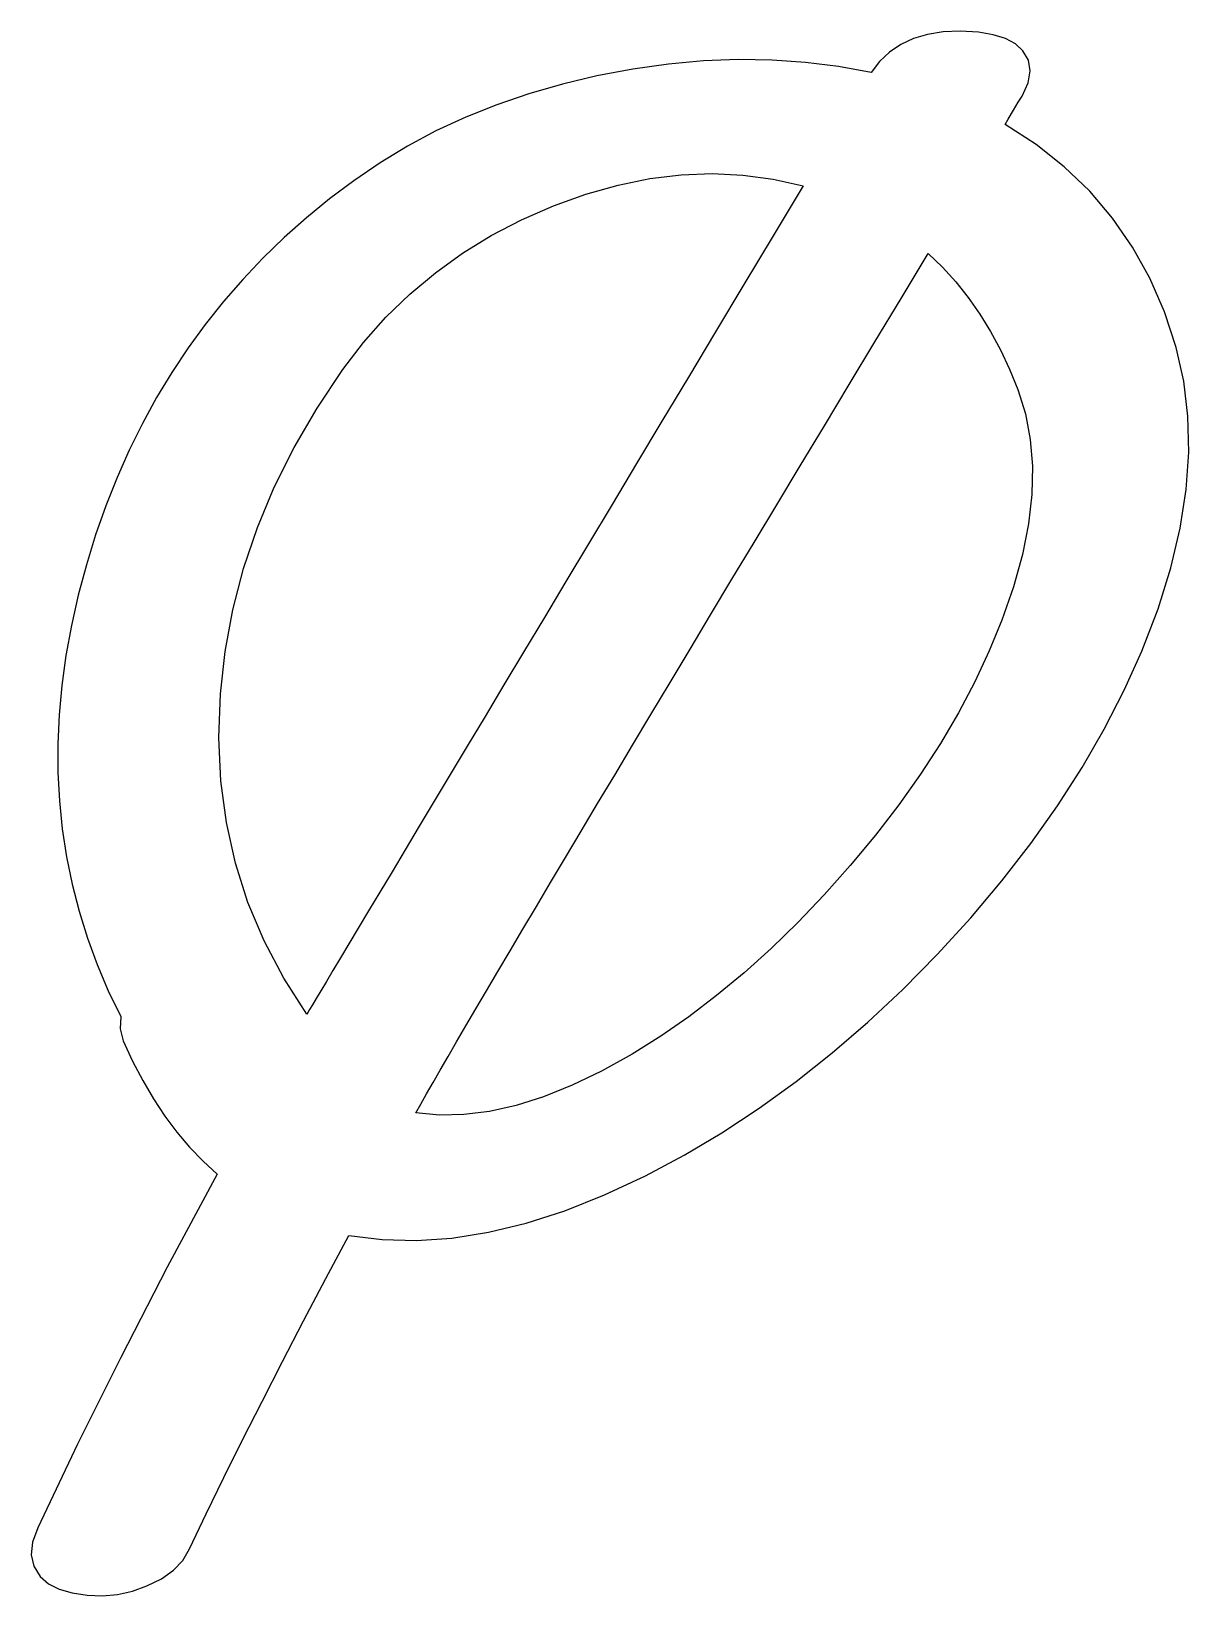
# Model space of a CAD drawing. Extents: x -0.7 to 18.4, y -5.7 to 20.2.
import ezdxf

# ---------------------------------------------------------------- set-up
doc = ezdxf.new("R2010")
doc.units = 0
doc.layers.get('0').update_dxf_attribs({"linetype": 'CONTINUOUS'})

msp = doc.modelspace()

# ---------------------------------------------------------------- linework, layer by layer
at = {"color": 0}
for p, q in [((13.6714, 19.9787), (13.4843, 19.8525)), ((13.8819, 20.0764), (13.6714, 19.9787)), ((14.1158, 20.1454), (13.8819, 20.0764)), ((14.3732, 20.1858), (14.1158, 20.1454)), ((14.654, 20.1975), (14.3732, 20.1858)), ((14.9583, 20.1806), (14.654, 20.1975)), ((15.2022, 20.1407), (14.9583, 20.1806)), ((15.4063, 20.0764), (15.2022, 20.1407)), ((15.5703, 19.9879), (15.4063, 20.0764)), ((15.6944, 19.875), (15.5703, 19.9879)), ((10.4038, 19.7071), (9.82374, 19.6546)), ((10.9756, 19.7292), (10.4038, 19.7071)), ((11.5392, 19.721), (10.9756, 19.7292)), ((12.0946, 19.6824), (11.5392, 19.721)), ((13.3208, 19.6975), (13.1806, 19.5139)), ((13.4843, 19.8525), (13.3208, 19.6975)), ((15.7874, 19.7188), (15.6944, 19.875)), ((15.816, 19.5417), (15.7874, 19.7188)), ((8.63889, 19.4583), (8.06549, 19.3218)), ((9.2354, 19.5717), (8.63889, 19.4583)), ((9.82374, 19.6546), (9.2354, 19.5717)), ((12.6417, 19.6133), (12.0946, 19.6824)), ((13.1806, 19.5139), (12.6417, 19.6133)), ((15.7804, 19.3438), (15.816, 19.5417)), ((8.06549, 19.3218), (7.5121, 19.1624)), ((15.6806, 19.125), (15.7804, 19.3438)), ((6.97868, 18.9799), (6.46522, 18.7743)), ((7.5121, 19.1624), (6.97868, 18.9799)), ((15.5417, 18.8889), (15.6181, 19.0243)), ((15.6181, 19.0243), (15.6806, 19.125)), ((6.46522, 18.7743), (5.97174, 18.5458)), ((15.4028, 18.6528), (15.4514, 18.7396)), ((15.4514, 18.7396), (15.5417, 18.8889)), ((5.97174, 18.5458), (5.49821, 18.2943)), ((15.915, 18.3217), (15.4028, 18.6528)), ((5.49821, 18.2943), (5.04465, 18.0197)), ((16.3819, 17.9532), (15.915, 18.3217)), ((5.04465, 18.0197), (4.61111, 17.7222)), ((16.8039, 17.5474), (16.3819, 17.9532)), ((4.61111, 17.7222), (4.20969, 17.4207)), ((8.45524, 17.4992), (8.98779, 17.6493)), ((8.98779, 17.6493), (9.51426, 17.7561)), ((9.51426, 17.7561), (10.0347, 17.8194)), ((10.0347, 17.8194), (10.549, 17.8394)), ((10.549, 17.8394), (11.0572, 17.816)), ((11.0572, 17.816), (11.5594, 17.7492)), ((12.0556, 17.6389), (11.5564, 16.8065)), ((11.5594, 17.7492), (12.0556, 17.6389)), ((4.20969, 17.4207), (3.82487, 17.1064)), ((7.91667, 17.3056), (8.45524, 17.4992)), ((17.1806, 17.1042), (16.8039, 17.5474)), ((3.82487, 17.1064), (3.45665, 16.7793)), ((7.38818, 17.0749), (7.91667, 17.3056)), ((6.88624, 16.8135), (7.38818, 17.0749)), ((17.5122, 16.6238), (17.1806, 17.1042)), ((3.45665, 16.7793), (3.10504, 16.4393)), ((6.41075, 16.5211), (6.88624, 16.8135)), ((11.5564, 16.8065), (11.0729, 16)), ((17.7986, 16.106), (17.5122, 16.6238)), ((3.10504, 16.4393), (2.77001, 16.0865)), ((5.96175, 16.1979), (6.41075, 16.5211)), ((13.6777, 15.7726), (14.125, 16.5139)), ((14.125, 16.5139), (14.3608, 16.2874)), ((2.77001, 16.0865), (2.45161, 15.721)), ((5.53922, 15.844), (5.96175, 16.1979)), ((14.3608, 16.2874), (14.5825, 16.0451)), ((18.04, 15.5508), (17.7986, 16.106)), ((5.14318, 15.4593), (5.53922, 15.844)), ((11.0729, 16), (10.605, 15.2197)), ((14.5825, 16.0451), (14.7897, 15.7874)), ((2.45161, 15.721), (2.14979, 15.3426)), ((13.2422, 15.0504), (13.6777, 15.7726)), ((14.7897, 15.7874), (14.9826, 15.5139)), ((18.2361, 14.9583), (18.04, 15.5508)), ((2.14979, 15.3426), (1.86458, 14.9514)), ((4.7736, 15.0436), (5.14318, 15.4593)), ((14.9826, 15.5139), (15.1612, 15.2249)), ((4.43056, 14.5972), (4.7736, 15.0436)), ((10.605, 15.2197), (10.1528, 14.4653)), ((12.8185, 14.3474), (13.2422, 15.0504)), ((15.1612, 15.2249), (15.3254, 14.9201)), ((1.86458, 14.9514), (1.59592, 14.5475)), ((15.3254, 14.9201), (15.4754, 14.5999)), ((18.3608, 14.3999), (18.2361, 14.9583)), ((1.59592, 14.5475), (1.34391, 14.1307)), ((4.00087, 13.9542), (4.43056, 14.5972)), ((15.4754, 14.5999), (15.6111, 14.2639)), ((10.1528, 14.4653), (9.71615, 13.737)), ((12.4064, 13.6634), (12.8185, 14.3474)), ((15.6111, 14.2639), (15.7376, 13.8609)), ((18.4296, 13.8212), (18.3608, 14.3999)), ((1.34391, 14.1307), (1.10851, 13.7011)), ((3.62153, 13.303), (4.00087, 13.9542)), ((9.71615, 13.737), (9.29514, 13.0348)), ((15.7376, 13.8609), (15.8186, 13.4367)), ((18.4425, 13.2227), (18.4296, 13.8212)), ((1.10851, 13.7011), (0.889703, 13.2587)), ((12.0062, 12.9986), (12.4064, 13.6634)), ((0.889703, 13.2587), (0.6875, 12.8035)), ((3.29254, 12.6434), (3.62153, 13.303)), ((15.8186, 13.4367), (15.8539, 12.9912)), ((18.3993, 12.6042), (18.4425, 13.2227)), ((9.29514, 13.0348), (8.88976, 12.3586)), ((11.6176, 12.3529), (12.0062, 12.9986)), ((15.8539, 12.9912), (15.8438, 12.5244)), ((0.6875, 12.8035), (0.501899, 12.3356)), ((3.01389, 11.9757), (3.29254, 12.6434)), ((15.8438, 12.5244), (15.7879, 12.0363)), ((18.3001, 11.9658), (18.3993, 12.6042)), ((0.501899, 12.3356), (0.3329, 11.8548)), ((8.88976, 12.3586), (8.5, 11.7084)), ((11.2409, 11.7264), (11.6176, 12.3529)), ((2.7856, 11.2997), (3.01389, 11.9757)), ((15.7879, 12.0363), (15.6865, 11.527)), ((18.145, 11.3073), (18.3001, 11.9658)), ((0.3329, 11.8548), (0.180556, 11.3611)), ((8.5, 11.7084), (8.12587, 11.0842)), ((10.8758, 11.1189), (11.2409, 11.7264)), ((15.6865, 11.527), (15.5397, 10.9964)), ((0.180556, 11.3611), (0.044379, 10.8533)), ((2.60764, 10.6155), (2.7856, 11.2997)), ((17.9337, 10.629), (18.145, 11.3073)), ((8.12587, 11.0842), (7.76736, 10.4862)), ((10.5226, 10.5307), (10.8758, 11.1189)), ((15.5397, 10.9964), (15.3472, 10.4444)), ((0.044379, 10.8533), (-0.068848, 10.3509)), ((17.6667, 9.93056), (17.9337, 10.629)), ((2.48004, 9.92296), (2.60764, 10.6155)), ((7.76736, 10.4862), (7.42449, 9.91411)), ((10.181, 9.96143), (10.5226, 10.5307)), ((15.3472, 10.4444), (15.1378, 9.93121)), ((-0.068848, 10.3509), (-0.159179, 9.85379)), ((-0.159179, 9.85379), (-0.226617, 9.36199)), ((2.40278, 9.22222), (2.48004, 9.92296)), ((7.42449, 9.91411), (7.09722, 9.36811)), ((9.85124, 9.4114), (10.181, 9.96143)), ((15.1378, 9.93121), (14.8985, 9.41928)), ((17.3736, 9.28088), (17.6667, 9.93056)), ((-0.226617, 9.36199), (-0.271158, 8.87549)), ((7.09722, 9.36811), (6.7856, 8.84814)), ((9.53315, 8.88043), (9.85124, 9.4114)), ((14.8985, 9.41928), (14.6292, 8.90864)), ((2.37646, 8.49224), (2.40278, 9.22222)), ((17.0433, 8.63721), (17.3736, 9.28088)), ((-0.271158, 8.87549), (-0.292806, 8.39432)), ((6.7856, 8.84814), (6.48958, 8.35422)), ((9.22689, 8.36865), (9.53315, 8.88043)), ((14.6292, 8.90864), (14.3299, 8.39931)), ((16.6757, 7.99963), (17.0433, 8.63721)), ((-0.292806, 8.39432), (-0.291558, 7.91846)), ((2.40881, 7.78131), (2.37646, 8.49224)), ((6.48958, 8.35422), (6.20921, 7.88633)), ((8.93229, 7.87592), (9.22689, 8.36865)), ((14.3299, 8.39931), (14.0006, 7.89133)), ((-0.291558, 7.91846), (-0.267415, 7.44792)), ((2.49972, 7.08946), (2.40881, 7.78131)), ((6.20921, 7.88633), (5.94444, 7.44444)), ((8.64953, 7.4024), (8.93229, 7.87592)), ((14.0006, 7.89133), (13.6414, 7.3846)), ((16.2708, 7.36811), (16.6757, 7.99963)), ((-0.267415, 7.44792), (-0.220378, 6.98269)), ((5.94444, 7.44444), (5.69526, 7.02865)), ((8.37842, 6.94792), (8.64953, 7.4024)), ((13.6414, 7.3846), (13.2523, 6.87918)), ((15.8285, 6.74268), (16.2708, 7.36811)), ((2.64931, 6.41672), (2.49972, 7.08946)), ((5.69526, 7.02865), (5.46175, 6.63889)), ((-0.220378, 6.98269), (-0.150444, 6.52279)), ((8.11914, 6.51264), (8.37842, 6.94792)), ((13.2523, 6.87918), (12.8333, 6.375)), ((15.3489, 6.12332), (15.8285, 6.74268)), ((-0.150444, 6.52279), (-0.057617, 6.06819)), ((5.46175, 6.63889), (5.24387, 6.27518)), ((7.87153, 6.09646), (8.11914, 6.51264)), ((2.85742, 5.76307), (2.64931, 6.41672)), ((5.24387, 6.27518), (5.04161, 5.9375)), ((12.8333, 6.375), (12.4032, 5.89176)), ((-0.057617, 6.06819), (0.058105, 5.61893)), ((7.63574, 5.69938), (7.87153, 6.09646)), ((14.8319, 5.51004), (15.3489, 6.12332)), ((3.12414, 5.12853), (2.85742, 5.76307)), ((5.04161, 5.9375), (4.85499, 5.62587)), ((12.4032, 5.89176), (11.967, 5.43494)), ((0.058105, 5.61893), (0.196724, 5.17497)), ((4.85499, 5.62587), (4.68397, 5.34028)), ((7.41163, 5.32146), (7.63574, 5.69938)), ((14.2778, 4.90278), (14.8319, 5.51004)), ((4.68397, 5.34028), (4.5286, 5.08074)), ((7.19933, 4.96262), (7.41163, 5.32146)), ((11.967, 5.43494), (11.5247, 5.00461)), ((0.196724, 5.17497), (0.358236, 4.73633)), ((3.44943, 4.51307), (3.12414, 5.12853)), ((4.5286, 5.08074), (4.38883, 4.84722)), ((6.99869, 4.62294), (7.19933, 4.96262)), ((11.5247, 5.00461), (11.0763, 4.60075)), ((0.358236, 4.73633), (0.542643, 4.303)), ((4.38883, 4.84722), (4.26471, 4.63976)), ((13.707, 4.32596), (14.2778, 4.90278)), ((3.83333, 3.91667), (3.44943, 4.51307)), ((4.15619, 4.45833), (4.06332, 4.30296)), ((4.26471, 4.63976), (4.15619, 4.45833)), ((6.8099, 4.30236), (6.99869, 4.62294)), ((11.0763, 4.60075), (10.6219, 4.22336)), ((0.542643, 4.303), (0.75, 3.875)), ((3.98606, 4.17361), (3.92443, 4.07032)), ((4.06332, 4.30296), (3.98606, 4.17361)), ((6.63276, 4.00092), (6.8099, 4.30236)), ((10.6219, 4.22336), (10.1614, 3.87244)), ((13.1267, 3.78299), (13.707, 4.32596)), ((3.84804, 3.94185), (3.83333, 3.91667)), ((3.87842, 3.99306), (3.84804, 3.94185)), ((3.92443, 4.07032), (3.87842, 3.99306)), ((6.46744, 3.71858), (6.63276, 4.00092)), ((0.75, 3.875), (0.739583, 3.67014)), ((0.739583, 3.67014), (0.791667, 3.47222)), ((6.31381, 3.4554), (6.46744, 3.71858)), ((10.1614, 3.87244), (9.69482, 3.54801)), ((12.5368, 3.27387), (13.1267, 3.78299)), ((0.791667, 3.47222), (0.946615, 3.1339)), ((6.17199, 3.21132), (6.31381, 3.4554)), ((9.69482, 3.54801), (9.22222, 3.25)), ((0.946615, 3.1339), (1.11285, 2.81338)), ((6.04183, 2.98639), (6.17199, 3.21132)), ((9.22222, 3.25), (8.71653, 2.97054)), ((11.9374, 2.79861), (12.5368, 3.27387)), ((5.9235, 2.78054), (6.04183, 2.98639)), ((8.71653, 2.97054), (8.22737, 2.73617)), ((1.11285, 2.81338), (1.29037, 2.51064)), ((5.722, 2.42626), (5.81685, 2.59386)), ((5.81685, 2.59386), (5.9235, 2.78054)), ((8.22737, 2.73617), (7.75472, 2.54693)), ((11.3285, 2.35721), (11.9374, 2.79861)), ((1.29037, 2.51064), (1.47917, 2.22569)), ((5.63889, 2.27778), (5.722, 2.42626)), ((7.29856, 2.40283), (6.85889, 2.30387)), ((7.75472, 2.54693), (7.29856, 2.40283)), ((10.71, 1.94965), (11.3285, 2.35721)), ((1.47917, 2.22569), (1.67925, 1.95856)), ((6.02903, 2.24137), (5.63889, 2.27778)), ((6.43571, 2.25006), (6.02903, 2.24137)), ((6.85889, 2.30387), (6.43571, 2.25006)), ((1.67925, 1.95856), (1.89063, 1.70921)), ((10.082, 1.57596), (10.71, 1.94965)), ((1.89063, 1.70921), (2.11328, 1.47765)), ((9.44444, 1.23611), (10.082, 1.57596)), ((2.11328, 1.47765), (2.34722, 1.26389)), ((2.34722, 1.26389), (1.52083, -0.279514)), ((8.76606, 0.919922), (9.44444, 1.23611)), ((8.1059, 0.658854), (8.76606, 0.919922)), ((7.46397, 0.452908), (8.1059, 0.658854)), ((6.23481, 0.206381), (6.84028, 0.302083)), ((6.84028, 0.302083), (7.46397, 0.452908)), ((4.14621, -0.466092), (4.52778, 0.25)), ((4.52778, 0.25), (5.07856, 0.180339)), ((5.07856, 0.180339), (5.64757, 0.165799)), ((5.64757, 0.165799), (6.23481, 0.206381)), ((1.52083, -0.279514), (0.75, -1.77083)), ((3.77946, -1.16314), (4.14621, -0.466092)), ((3.42746, -1.8411), (3.77946, -1.16314)), ((0.75, -1.77083), (0.034722, -3.21001)), ((3.09022, -2.49994), (3.42746, -1.8411)), ((2.76774, -3.13971), (3.09022, -2.49994)), ((0.034722, -3.21001), (-0.625, -4.59722)), ((2.46001, -3.76036), (2.76774, -3.13971)), ((2.16704, -4.36193), (2.46001, -3.76036)), ((1.88889, -4.94444), (2.16704, -4.36193)), ((-0.625, -4.59722), (-0.710938, -4.82981)), ((-0.710938, -4.82981), (-0.732639, -5.04167)), ((-0.732639, -5.04167), (-0.690104, -5.23264)), ((1.62147, -5.29856), (1.77686, -5.13363)), ((1.77686, -5.13363), (1.88889, -4.94444)), ((-0.690104, -5.23264), (-0.583333, -5.40278)), ((-0.583333, -5.40278), (-0.446235, -5.52083)), ((1.18056, -5.55556), (1.42269, -5.43918)), ((1.42269, -5.43918), (1.62147, -5.29856)), ((-0.446235, -5.52083), (-0.270888, -5.61111)), ((-0.270888, -5.61111), (-0.057346, -5.67361)), ((-0.057346, -5.67361), (0.194444, -5.70833)), ((0.448785, -5.71962), (0.697917, -5.69792)), ((0.697917, -5.69792), (0.941786, -5.64324)), ((0.941786, -5.64324), (1.18056, -5.55556)), ((0.194444, -5.70833), (0.448785, -5.71962))]:
    msp.add_line(p, q, dxfattribs=at)

doc.saveas('drawing.dxf')
